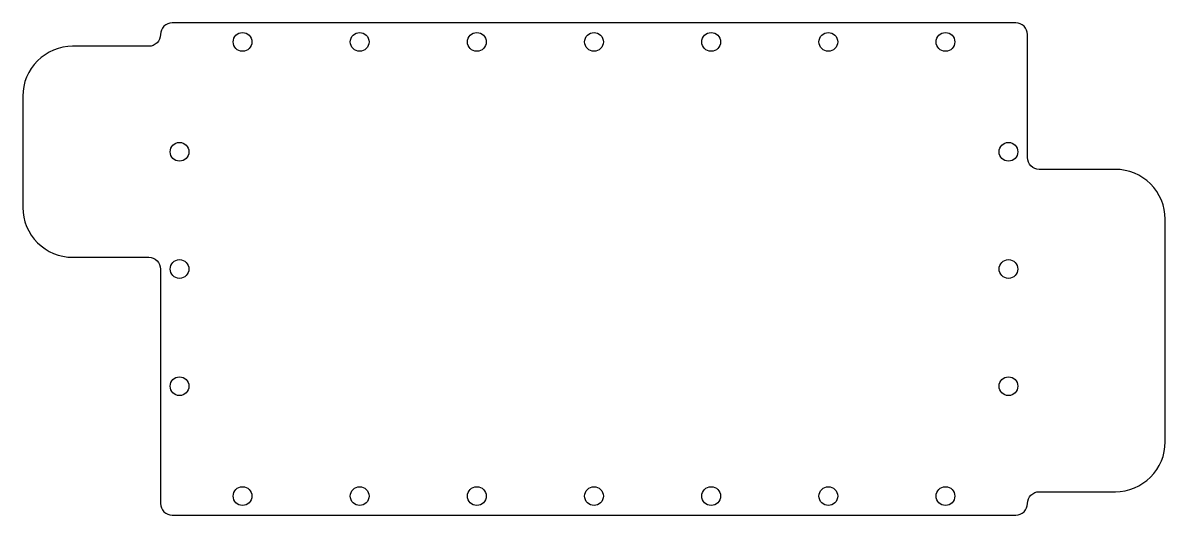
# Model space of a CAD drawing. Header units: millimetres. Extents: x -98 to 98, y -42 to 42.
import ezdxf

# ---------------------------------------------------------------- set-up
doc = ezdxf.new("R2010")
doc.units = ezdxf.units.MM

msp = doc.modelspace()

# ---------------------------------------------------------------- linework, layer by layer
msp.add_lwpolyline([(-72, 42, 0.414214), (-74, 40, -0.414214), (-76, 38), (-89, 38, 0.414214), (-97.5, 29.5), (-97.5, 10.5, 0.414214), (-89, 2), (-76, 2, -0.414214), (-74, 0), (-74, -40, 0.414214), (-72, -42), (72, -42, 0.414214), (74, -40, -0.414214), (76, -38), (89, -38, 0.414214), (97.5, -29.5), (97.5, 8.5, 0.414214), (89, 17), (76, 17, -0.414214), (74, 19), (74, 40, 0.414214), (72, 42)], format="xyb", close=True)
for centre in [(-60, 38.75), (-40, 38.75), (-20, 38.75), (0, 38.75), (20, 38.75), (40, 38.75), (60, 38.75), (-70.75, 20), (70.75, 20), (-70.75, 0), (70.75, 0), (-70.75, -20), (70.75, -20), (-60, -38.75), (-40, -38.75), (-20, -38.75), (0, -38.75), (20, -38.75), (40, -38.75), (60, -38.75)]:
    msp.add_circle(centre, 1.6)

doc.saveas('drawing.dxf')
